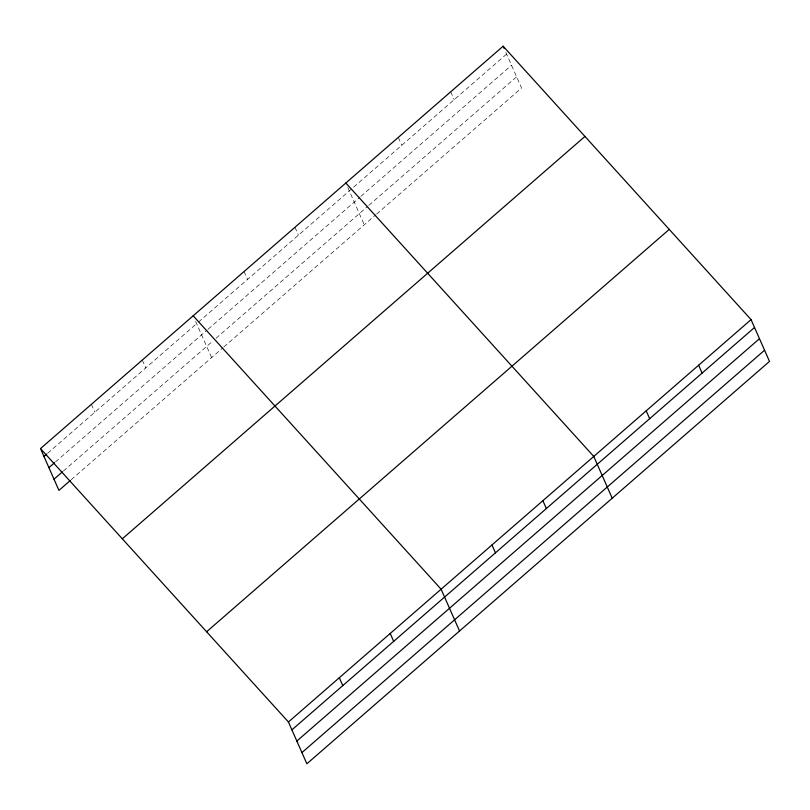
<?xml version="1.0" encoding="UTF-8"?>
<svg xmlns="http://www.w3.org/2000/svg" width="810" height="810" viewBox="0 0 810 810"><rect width="100%" height="100%" fill="white"/><g stroke="black" fill="none" stroke-linecap="round" stroke-linejoin="round"><path stroke-width="0.61" stroke-dasharray="4.05 3.04" d="M47.739 453.175L196.638 323.676M198.531 322.036L506.604 54.088M55.505 461.913L207.228 329.953M208.18 329.133L359.964 197.113M360.926 196.283L511.545 65.286M63.423 470.985L212.321 341.486M216.088 338.205L367.912 206.155M368.864 205.325L516.628 76.818M71.189 479.722L222.912 347.763M223.854 346.943L375.708 214.863M376.66 214.032L521.569 88.007L505.612 51.84M450.704 91.814L454.177 99.691M398.267 137.416L401.74 145.294M347.824 187.515L364.267 224.815M294.951 227.276L298.424 235.153M244.063 271.542L247.536 279.42M195.645 321.428L211.602 357.595M142.276 360.065L145.749 367.932M91.388 404.322L94.861 412.199"/><path stroke-width="1.21" d="M40.5 448.588L503.132 46.21L751.062 319.626L769.5 361.412L306.868 763.789L288.431 721.994L40.5 448.588L58.938 490.374L70.247 480.543M43.973 456.455L46.798 453.995M48.914 467.653L54.564 462.733M53.997 479.186L62.481 471.805M122.32 538.812L584.952 136.434M206.611 631.77L669.252 229.392M288.431 721.994L751.062 319.626M291.904 729.861L754.535 327.493M296.845 741.059L759.476 338.691M301.927 752.591L764.559 350.224M345.84 183.019L593.771 456.425L612.208 498.221M193.165 315.799L441.106 589.214L459.533 631M698.635 365.219L702.108 373.096M503.132 46.21L504.124 48.468M646.198 410.822L649.671 418.699M542.882 500.691L546.355 508.558M491.994 544.948L495.467 552.825M390.207 633.471L393.68 641.348M339.319 677.727L342.792 685.604"/></g></svg>
